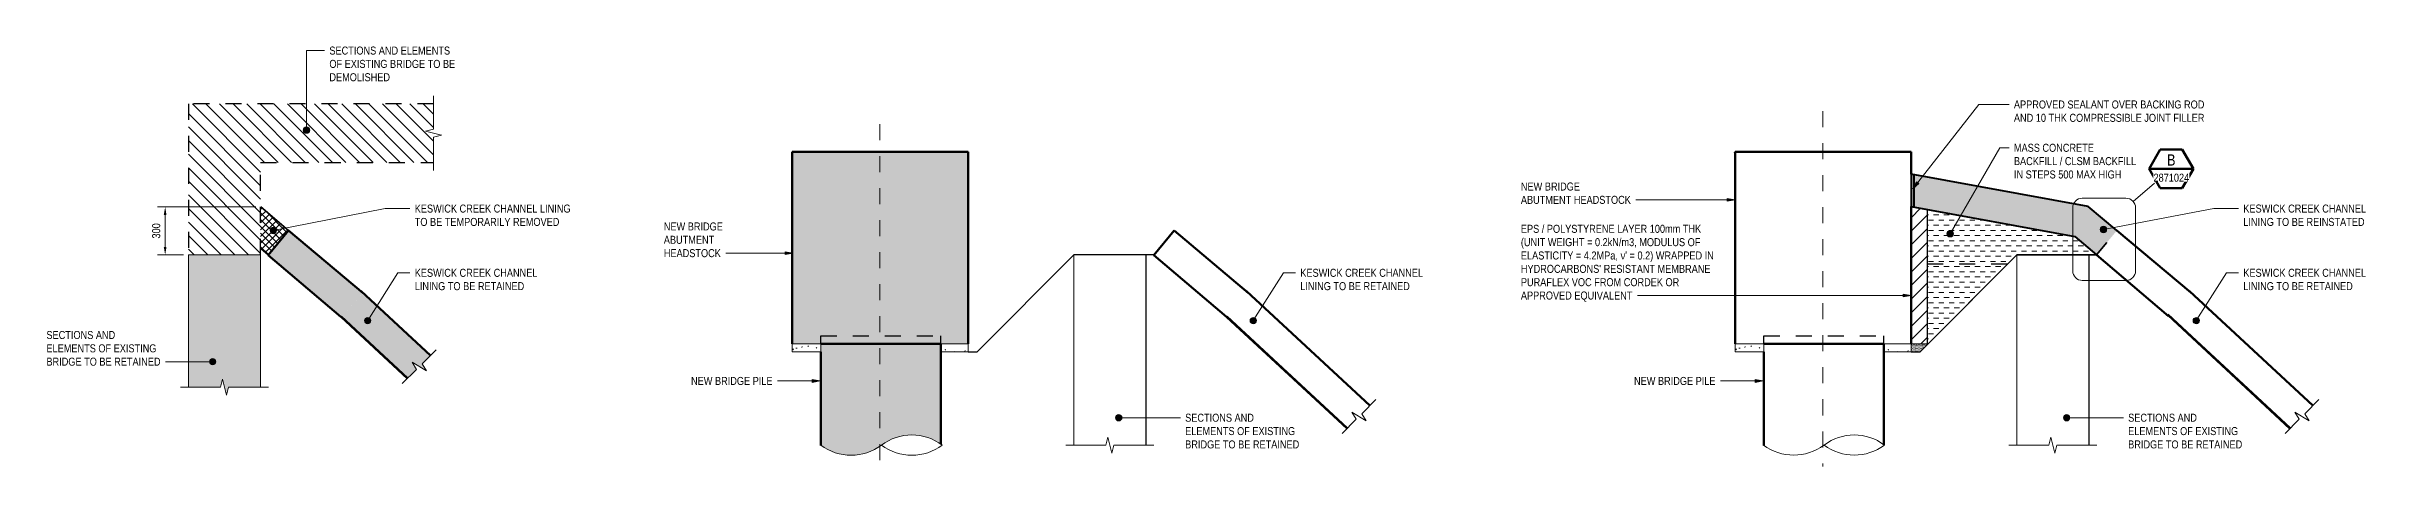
# Model space of a CAD drawing. Header units: metres. Extents: x 577.1 to 621.8, y 1.3 to 21.9.
# Drawn here: x 577.12 to 591.63, y 17.07 to 19.69 of the extents above; entities that cross this region are included whole.
import ezdxf

# ---------------------------------------------------------------- set-up
doc = ezdxf.new("R2010")
doc.units = ezdxf.units.M
doc.linetypes.add('JacobsCenter', pattern=[0.015, 0.009, -0.0015, 0.003, -0.0015])
doc.linetypes.add('JacobsDash', pattern=[0.0045, 0.003, -0.0015])
doc.layers.get('Defpoints').update_dxf_attribs({"color": 41})
for name, color, linetype, lineweight in [('BRIDGE-ABUTMENT-CONC', 7, 'Continuous', 50), ('D-BDGE', 7, 'Continuous', 13), ('D-BDGE-FNDN', 7, 'Continuous', 50), ('D-BDGE-FNDN-PILE-CONC', 7, 'Continuous', 50), ('D-BDGE-FRAMING', 7, 'Continuous', 50), ('D-BDGE-LINE', 7, 'Continuous', 9), ('D-ENHA-GEN-ANNO-SYMB', 7, 'Continuous', 9), ('D-ENHA-TEXT', 7, 'Continuous', 9), ('D-ENHA-TEXT-DIMS', 7, 'Continuous', 9)]:
    doc.layers.add(name, color=color, linetype=linetype, lineweight=lineweight)
doc.layers.add('D-BDGE-INT-WALL', color=7, linetype='Continuous', lineweight=13, true_color=0x8c8cc6)
doc.styles.add('Arial Narrow', font='ARIALN.TTF', dxfattribs={"height": 0.05})
doc.styles.add('Arial Narrow_1', font='ARIALN.TTF', dxfattribs={"height": 0.07})
doc.styles.add('Arial Narrow_2', font='ARIALN.TTF', dxfattribs={"height": 0.05})
doc.dimstyles.new('Dimension_Standard_O__mm_', dxfattribs={"dimscale": 0.3048, "dimtxt": 0.051172, "dimasz": 0.164042, "dimexe": 0.15748, "dimexo": 0.098425, "dimgap": 0.098425, "dimtad": 1, "dimdec": 0, "dimlfac": 1000, "dimzin": 0, "dimdsep": 46, "dimtxsty": 'Arial Narrow', "dimsah": 1, "dimcen": 0.09, "dimaunit": 1, "dimadec": 4, "dimazin": 0, "dimtfac": 1, "dimtdec": 4, "dimtix": 1, "dimtmove": 0, "dimatfit": 3, "dimfxl": 1, "dimtvp": 1, "dimtfill": 1, "dimtolj": 1, "dimtzin": 0, "dimlwd": 18, "dimlwe": 18, "dimarcsym": 2})
pattern_1 = [(0, (585.828593, 18.093), (0.16256, 0.04064), [0.00671, -0.11521, 0.00671, -0.11521, -0.65024]), (0, (585.828593, 18.093), (0.16256, 0.04064), [-0.24384, 0.00671, -0.23713, 0.00671, -0.11521, -0.28448]), (0, (585.828593, 18.093), (0.16256, 0.04064), [-0.6096, 0.00671, -0.07457, 0.00671, -0.19649]), (120, (585.889593, 18.114), (-0.11647527, 0.1204611), [0.00671, -0.11521, 0.00671, -0.76545]), (120, (585.889593, 18.114), (-0.11647527, 0.1204611), [-0.12863, -0.11521, 0.00671, -0.23713, -0.4064]), (120, (585.889593, 18.114), (-0.11647527, 0.1204611), [-0.48768, 0.00671, -0.11521, 0.00671, -0.27777]), (120, (585.889593, 18.114), (-0.11647527, 0.1204611), [-0.61631, -0.07457, 0.00671, -0.19649]), (240, (585.909593, 18.195), (-0.04608473, -0.1611011), [0.00671, -0.11521, 0.00671, -0.76545]), (240, (585.909593, 18.195), (-0.04608473, -0.1611011), [-0.12863, -0.11521, 0.00671, -0.23713, -0.4064]), (240, (585.909593, 18.195), (-0.04608473, -0.1611011), [-0.48768, 0.00671, -0.11521, 0.00671, -0.27777]), (240, (585.909593, 18.195), (-0.04608473, -0.1611011), [-0.61631, -0.07457, 0.00671, -0.19649])]
pattern_2 = [(0, (591.72097, 18.093), (0.16256, 0.04064), [0.00671, -0.11521, 0.00671, -0.11521, -0.65024]), (0, (591.72097, 18.093), (0.16256, 0.04064), [-0.24384, 0.00671, -0.23713, 0.00671, -0.11521, -0.28448]), (0, (591.72097, 18.093), (0.16256, 0.04064), [-0.6096, 0.00671, -0.07457, 0.00671, -0.19649]), (120, (591.78197, 18.114), (-0.11647527, 0.1204611), [0.00671, -0.11521, 0.00671, -0.76545]), (120, (591.78197, 18.114), (-0.11647527, 0.1204611), [-0.12863, -0.11521, 0.00671, -0.23713, -0.4064]), (120, (591.78197, 18.114), (-0.11647527, 0.1204611), [-0.48768, 0.00671, -0.11521, 0.00671, -0.27777]), (120, (591.78197, 18.114), (-0.11647527, 0.1204611), [-0.61631, -0.07457, 0.00671, -0.19649]), (240, (591.80197, 18.195), (-0.04608473, -0.1611011), [0.00671, -0.11521, 0.00671, -0.76545]), (240, (591.80197, 18.195), (-0.04608473, -0.1611011), [-0.12863, -0.11521, 0.00671, -0.23713, -0.4064]), (240, (591.80197, 18.195), (-0.04608473, -0.1611011), [-0.48768, 0.00671, -0.11521, 0.00671, -0.27777]), (240, (591.80197, 18.195), (-0.04608473, -0.1611011), [-0.61631, -0.07457, 0.00671, -0.19649])]

# ---------------------------------------------------------------- blocks, each defined once
blk = doc.blocks.new('Structural Framing 2 - Structural Framing 2-5589929-Detail 0')
at = {"layer": 'D-BDGE-FRAMING', "true_color": 0xc0c0c0}
blk.add_hatch(color=9, dxfattribs=at).paths.add_polyline_path([(579.379, 17.622), (579.434, 17.676), (579.407, 17.721), (579.496, 17.668), (579.469, 17.712), (579.521, 17.764), (579.088, 18.166), (579.087, 18.165), (579.1, 18.153), (578.964, 18.007), (579.345, 17.654)])
at = {"layer": 'D-BDGE-FRAMING'}
for p, q in [((579.088, 18.166), (579.087, 18.165)), ((579.521, 17.764), (579.088, 18.166)), ((579.378, 17.62), (578.963, 18.006)), ((578.964, 18.007), (579.379, 17.622))]:
    blk.add_line(p, q, dxfattribs=at)
blk = doc.blocks.new('CS_DET_BreakLine_ViewScale - CS_Std BreakLine-7429008-Detail 0')
at = {"layer": 'D-BDGE-LINE'}
for p, q in [((579.54, 19.386), (579.54, 19.178)), ((579.54, 19.178), (579.49, 19.166)), ((579.49, 19.166), (579.59, 19.141)), ((579.59, 19.141), (579.54, 19.128)), ((579.54, 19.128), (579.54, 18.92))]:
    blk.add_line(p, q, dxfattribs=at)
blk = doc.blocks.new('CS_DET_BreakLine_ViewScale - CS_Std BreakLine-7428900-Detail 0')
at = {"layer": 'D-BDGE-LINE'}
for p, q in [((578.209, 17.565), (577.959, 17.565)), ((578.221, 17.615), (578.209, 17.565)), ((578.246, 17.515), (578.221, 17.615)), ((578.259, 17.565), (578.246, 17.515)), ((578.509, 17.565), (578.259, 17.565))]:
    blk.add_line(p, q, dxfattribs=at)
blk = doc.blocks.new('CS_DET_BreakLine_ViewScale - CS_Std BreakLine-7429070-Detail 0')
at = {"layer": 'D-BDGE-LINE'}
for p, q in [((579.496, 17.668), (579.407, 17.721)), ((579.407, 17.721), (579.434, 17.676)), ((579.558, 17.8), (579.469, 17.712)), ((579.469, 17.712), (579.496, 17.668)), ((579.434, 17.676), (579.345, 17.588))]:
    blk.add_line(p, q, dxfattribs=at)
blk = doc.blocks.new('01_SFO_FRP_Pile_CastInPlace_CS - CAST-IN-PLACE PILE - 0750-7668704-Detail 0 Copy 1')
at = {"layer": 'D-BDGE-FNDN', "true_color": 0xc0c0c0}
blk.add_hatch(color=9, dxfattribs=at).paths.add_polyline_path([(576.616, 17.14), (576.647, 17.142), (576.675, 17.146), (576.702, 17.152), (576.73, 17.161), (576.756, 17.173), (576.781, 17.187), (576.83, 17.22), (576.855, 17.234), (576.882, 17.246), (576.909, 17.255), (576.938, 17.262), (576.967, 17.266), (576.996, 17.267), (577.025, 17.266), (577.054, 17.262), (577.082, 17.255), (577.111, 17.245), (577.136, 17.234), (577.161, 17.22), (577.178, 17.209), (577.178, 17.831), (577.176, 17.831), (577.165, 17.832), (577.143, 17.833), (577.09, 17.833), (577.018, 17.834), (576.901, 17.835), (576.771, 17.835), (576.645, 17.834), (576.538, 17.834), (576.478, 17.833), (576.441, 17.832), (576.429, 17.831), (576.428, 17.831), (576.428, 17.202), (576.451, 17.186), (576.475, 17.173), (576.502, 17.161), (576.529, 17.152), (576.558, 17.145), (576.588, 17.141), (576.614, 17.14)])
at = {"layer": 'D-BDGE-FNDN-PILE-CONC'}
for p, q in [((576.428, 17.787), (576.428, 17.202)), ((577.178, 17.209), (577.178, 17.832))]:
    blk.add_line(p, q, dxfattribs=at)
blk = doc.blocks.new('Structural Framing 2 - Structural Framing 2-5589929-Detail 0 Copy 1')
at = {"layer": 'D-BDGE-FRAMING', "true_color": 0xc0c0c0}
blk.add_hatch(color=9, dxfattribs=at).paths.add_polyline_path([(579.715, 17.308), (579.717, 17.309), (578.964, 18.007), (578.963, 18.006), (579.684, 17.336)])
at = {"layer": 'D-BDGE-FRAMING'}
for p, q in [((579.088, 18.166), (579.087, 18.165)), ((579.858, 17.451), (579.088, 18.166)), ((579.715, 17.308), (578.963, 18.006)), ((578.964, 18.007), (579.717, 17.309))]:
    blk.add_line(p, q, dxfattribs=at)
blk = doc.blocks.new('CS_DET_BreakLine_ViewScale - CS_Std BreakLine-7428900-Detail 0 Copy 1')
at = {"layer": 'D-BDGE-LINE'}
for p, q in [((578.209, 17.204), (577.959, 17.204)), ((578.221, 17.254), (578.209, 17.204)), ((578.246, 17.154), (578.221, 17.254)), ((578.259, 17.204), (578.246, 17.154)), ((578.509, 17.204), (578.259, 17.204))]:
    blk.add_line(p, q, dxfattribs=at)
blk = doc.blocks.new('CS_DET_BreakLine_ViewScale - CS_Std BreakLine-7429070-Detail 0 Copy 1')
at = {"layer": 'D-BDGE-LINE'}
for p, q in [((579.896, 17.489), (579.808, 17.4)), ((579.772, 17.365), (579.684, 17.277)), ((579.834, 17.356), (579.746, 17.409)), ((579.746, 17.409), (579.772, 17.365)), ((579.808, 17.4), (579.834, 17.356))]:
    blk.add_line(p, q, dxfattribs=at)
blk = doc.blocks.new('CS_DET_Pile-Column_BreakLine - CS_Tubular BreakLine-7429391-Detail 0 Copy 1')
at = {"layer": 'D-BDGE-LINE', "lineweight": 18}
for centre, start, end in [((576.996, 16.952), 52.9573, 127.0427), ((576.616, 17.455), 232.9573, 307.0427), ((576.996, 17.455), 232.9573, 307.0427)]:
    blk.add_arc(centre, 0.315, start, end, dxfattribs=at)
blk = doc.blocks.new('01_SFO_FRP_Pile_CastInPlace_CS - CAST-IN-PLACE PILE - 0750-7668704-Detail 0 Copy 1 Copy 1')
at = {"layer": 'D-BDGE-FNDN-PILE-CONC'}
for p, q in [((576.428, 17.787), (576.428, 17.202)), ((577.178, 17.206), (577.178, 17.832))]:
    blk.add_line(p, q, dxfattribs=at)
blk = doc.blocks.new('Structural Framing 2 - Structural Framing 2-5589929-Detail 0 Copy 1 Copy 1')
at = {"layer": 'D-BDGE-FRAMING'}
for p, q in [((579.858, 17.451), (579.088, 18.166)), ((578.952, 18.019), (579.717, 17.309)), ((578.953, 18.015), (578.952, 18.019)), ((579.715, 17.308), (578.953, 18.015))]:
    blk.add_line(p, q, dxfattribs=at)
blk = doc.blocks.new('CS_DET_BreakLine_ViewScale - CS_Std BreakLine-7428900-Detail 0 Copy 1 Copy 1')
at = {"layer": 'D-BDGE-LINE'}
for p, q in [((578.209, 17.204), (577.959, 17.204)), ((578.221, 17.254), (578.209, 17.204)), ((578.246, 17.154), (578.221, 17.254)), ((578.259, 17.204), (578.246, 17.154)), ((578.509, 17.204), (578.259, 17.204))]:
    blk.add_line(p, q, dxfattribs=at)
blk = doc.blocks.new('CS_DET_BreakLine_ViewScale - CS_Std BreakLine-7429070-Detail 0 Copy 1 Copy 1')
at = {"layer": 'D-BDGE-LINE'}
for p, q in [((579.896, 17.489), (579.808, 17.4)), ((579.772, 17.365), (579.684, 17.277)), ((579.834, 17.356), (579.746, 17.409)), ((579.746, 17.409), (579.772, 17.365)), ((579.808, 17.4), (579.834, 17.356))]:
    blk.add_line(p, q, dxfattribs=at)
blk = doc.blocks.new('CS_DET_Pile-Column_BreakLine - CS_Tubular BreakLine-7452751-Detail 0 Copy 1 Copy 1')
at = {"layer": 'D-BDGE-LINE', "lineweight": 18}
for centre, start, end in [((576.614, 17.454), 232.9573, 307.0427), ((576.992, 16.954), 52.9573, 127.0427), ((576.992, 17.454), 232.9573, 307.0427)]:
    blk.add_arc(centre, 0.313, start, end, dxfattribs=at)
blk = doc.blocks.new('DIMBLOCK1-Detail 0')
at = {"layer": 'D-ENHA-TEXT-DIMS', "color": 0, "lineweight": 18, "transparency": 16777216}
for p, q in [((578.431, 18.692), (577.816, 18.692)), ((577.864, 18.442), (577.864, 18.642)), ((577.979, 18.392), (577.816, 18.392))]:
    blk.add_line(p, q, dxfattribs=at)
at = {"layer": 'D-ENHA-TEXT-DIMS', "color": 0, "transparency": 16777216}
for points in [[(577.855, 18.642), (577.872, 18.642), (577.864, 18.692)], [(577.855, 18.442), (577.872, 18.442), (577.864, 18.392)]]:
    blk.add_solid(points, dxfattribs=at)
at = {"layer": 'Defpoints', "color": 0, "transparency": 16777216}
for p in [(577.864, 18.692), (578.461, 18.692), (578.009, 18.392)]:
    blk.add_point(p, dxfattribs=at)
at = {"layer": 'D-ENHA-TEXT-DIMS', "color": 0, "lineweight": 18, "transparency": 16777216, "insert": (577.808, 18.542), "char_height": 0.05, "width": 0.11404, "attachment_point": 5, "rotation": 90, "style": 'Arial Narrow', "bg_fill": 3, "box_fill_scale": 1.1, "bg_fill_color": 256, "bg_fill_true_color": 13158600, "bg_fill_transparency": 0}
blk.add_mtext('\\A1;300', dxfattribs=at)
blk = doc.blocks.new('Drafting View - SheetRef-4900799-Detail 0 Copy 1 Copy 1')
at = {"layer": 'D-ENHA-GEN-ANNO-SYMB', "lineweight": 50}
for p, q in [((578.904, 19.05), (578.834, 18.93)), ((579.042, 19.05), (578.904, 19.05)), ((579.112, 18.93), (579.042, 19.05)), ((578.834, 18.93), (579.112, 18.93)), ((578.834, 18.93), (578.904, 18.81)), ((579.042, 18.81), (579.112, 18.93)), ((578.904, 18.81), (579.042, 18.81))]:
    blk.add_line(p, q, dxfattribs=at)

msp = doc.modelspace()

# ---------------------------------------------------------------- hatches: boundary and pattern name
at = {"layer": 'BRIDGE-ABUTMENT-CONC', "true_color": 0xc0c0c0}
for points in [[(581.7795, 17.8296), (581.7813, 17.8368), (581.7813, 19.0368), (581.7795, 19.0297), (581.7795, 18.1179)], [(581.7813, 17.8368), (582.8813, 17.8368), (582.8813, 19.0369), (581.7813, 19.0368), (581.7813, 18.1179)], [(587.6719, 17.8296), (587.6736, 17.8368), (587.6736, 19.0368), (587.6719, 19.0297), (587.6719, 17.8368)]]:
    msp.add_hatch(color=9, dxfattribs=at).paths.add_polyline_path(points)
h = msp.add_hatch(color=9, dxfattribs=at)
h.paths.add_polyline_path([(581.7795, 17.8296), (581.7813, 17.8296), (581.7813, 17.8368), (581.7796, 17.83)])
h.paths.add_polyline_path([(582.7112, 17.8297), (582.7114, 17.8297), (582.7114, 17.8368), (581.9614, 17.8368), (581.9614, 17.8311), (581.9627, 17.8314), (581.9742, 17.832), (581.9968, 17.8327), (582.0496, 17.8335), (582.1219, 17.8341), (582.2401, 17.8347), (582.3698, 17.8348), (582.4955, 17.8345), (582.602, 17.8337), (582.6614, 17.8329), (582.6987, 17.832), (582.7099, 17.8314), (582.7112, 17.8311)])
h = msp.add_hatch(color=9, dxfattribs=at)
h.paths.add_polyline_path([(587.6719, 17.8296), (587.6737, 17.8296), (587.6736, 17.8368)])
h.paths.add_polyline_path([(588.6036, 17.8297), (588.6037, 17.8297), (588.6037, 17.8368), (587.8537, 17.8368), (587.8537, 17.8311), (587.8551, 17.8314), (587.8667, 17.832), (587.8892, 17.8327), (587.942, 17.8335), (588.0144, 17.8341), (588.1326, 17.8347), (588.2623, 17.8348), (588.388, 17.8345), (588.4945, 17.8337), (588.5539, 17.8329), (588.5911, 17.832), (588.6023, 17.8314), (588.6036, 17.8311)])
at = {"layer": 'D-BDGE-LINE'}
h = msp.add_hatch(dxfattribs=at)
h.set_pattern_fill('FP_2', color=256, style=0, pattern_type=2)
h.set_pattern_definition([(135, (580.295, 18.093), (-0.0424264, -0.0424264), [])])
h.paths.add_polyline_path([(578.0086, 18.3915), (578.4604, 18.3915), (578.4604, 18.9702), (579.5401, 18.9702), (579.5401, 19.1281), (579.5901, 19.1406), (579.4901, 19.1656), (579.5401, 19.1781), (579.5401, 19.3359), (578.0086, 19.3359)])
at = {"layer": 'D-BDGE-LINE', "true_color": 0xc0c0c0}
for points in [[(589.9319, 18.3923), (590.0598, 18.5447), (589.8808, 18.6949), (588.7736, 18.8973), (588.7736, 18.694), (589.797, 18.5069), (589.896, 18.4228)], [(578.9618, 18.0048), (579.1002, 18.1534), (578.6345, 18.5442), (578.5072, 18.3912)], [(578.2461, 17.5147), (578.2586, 17.5647), (578.4586, 17.5647), (578.4586, 18.3915), (578.0086, 18.3915), (578.0086, 17.5647), (578.2086, 17.5647), (578.2211, 17.6147), (578.2336, 17.5647)]]:
    msp.add_hatch(color=9, dxfattribs=at).paths.add_polyline_path(points)
at = {"layer": 'D-BDGE-LINE', "true_color": 0x888888}
h = msp.add_hatch(dxfattribs=at)
h.set_pattern_fill('FP_1', color=252, style=0, pattern_type=2)
h.set_pattern_definition([(45, (580.295, 18.093), (-0.0212132, 0.0212132), []), (135, (580.295, 18.093), (-0.0212132, -0.0212132), [])])
h.paths.add_polyline_path([(578.5067, 18.3919), (578.6354, 18.5453), (578.4604, 18.6921), (578.4604, 18.4319)])
at = {"layer": 'D-BDGE-LINE'}
h = msp.add_hatch(dxfattribs=at)
h.set_pattern_fill('FP_4', color=256, style=0, pattern_type=2)
h.set_pattern_definition([(45, (591.72097, 18.093), (-0.0424264, 0.0424264), [])])
h.paths.add_polyline_path([(588.8735, 17.837), (588.8735, 18.6757), (588.7735, 18.694), (588.7736, 17.837), (588.8257, 17.837)])
h = msp.add_hatch(dxfattribs=at)
h.set_pattern_fill('FP_5', color=256, style=0, pattern_type=2)
h.set_pattern_definition([(0, (591.720968, 18.093), (0.03226, 0.03226), [0.03226, -0.03226])])
h.paths.add_polyline_path([(588.8735, 17.837), (588.8795, 17.837), (589.4346, 18.3921), (589.9319, 18.3923), (589.797, 18.5069), (588.8735, 18.6757), (588.8735, 18.0189)])
h = msp.add_hatch(dxfattribs=at)
h.set_pattern_fill('FP_3', color=256, style=0, pattern_type=2)
h.set_pattern_definition(pattern_1)
h.paths.add_polyline_path([(581.9614, 17.787), (581.9614, 17.837), (581.7813, 17.837), (581.7813, 17.787)])
h = msp.add_hatch(dxfattribs=at)
h.set_pattern_fill('FP_3', color=256, style=0, pattern_type=2)
h.set_pattern_definition(pattern_1)
h.paths.add_polyline_path([(582.8812, 17.787), (582.8812, 17.837), (582.7114, 17.837), (582.7114, 17.787)])
h = msp.add_hatch(dxfattribs=at)
h.set_pattern_fill('FP_3', color=256, style=0, pattern_type=2)
h.set_pattern_definition(pattern_2)
h.paths.add_polyline_path([(587.8536, 17.787), (587.8537, 17.787), (587.8537, 17.837), (587.6737, 17.8368), (587.6737, 17.787)])
h = msp.add_hatch(dxfattribs=at)
h.set_pattern_fill('FP_3', color=256, style=0, pattern_type=2)
h.set_pattern_definition(pattern_2)
h.paths.add_polyline_path([(588.7735, 17.787), (588.7735, 17.837), (588.6037, 17.8368), (588.6037, 17.787)])
h = msp.add_hatch(dxfattribs=at)
h.set_pattern_fill('FP_6', color=256, style=0, pattern_type=2)
h.set_pattern_definition([(0, (591.720968, 18.093), (0.00397, 0.00794), [0.00067, -0.00727])])
h.paths.add_polyline_path([(588.8295, 17.787), (588.8795, 17.837), (588.7736, 17.8368), (588.7735, 17.8364), (588.7736, 17.787), (588.8257, 17.787)])
at = {"layer": 'D-ENHA-TEXT'}
h = msp.add_hatch(color=256, dxfattribs=at)
edge = h.paths.add_edge_path()
edge.add_arc((578.7467, 19.1717), 0.02, 0, 360)
for points in [[(587.6742, 18.7361), (587.6242, 18.7449), (587.6242, 18.7273)], [(588.7835, 18.8044), (588.8213, 18.8384), (588.8074, 18.8492)], [(581.7874, 18.4031), (581.7374, 18.4119), (581.7374, 18.3943)], [(588.773, 18.1383), (588.723, 18.1472), (588.723, 18.1295)], [(581.9576, 17.6046), (581.9076, 17.6135), (581.9076, 17.5958)], [(587.8499, 17.6046), (587.7999, 17.6135), (587.7999, 17.5958)]]:
    msp.add_hatch(color=256, dxfattribs=at).paths.add_polyline_path(points)
h = msp.add_hatch(color=256, dxfattribs=at)
edge = h.paths.add_edge_path()
edge.add_arc((578.5396, 18.5447), 0.02, 0, 360)
h = msp.add_hatch(color=256, dxfattribs=at)
edge = h.paths.add_edge_path()
edge.add_arc((589.0175, 18.5241), 0.02, 0, 360)
h = msp.add_hatch(color=256, dxfattribs=at)
edge = h.paths.add_edge_path()
edge.add_arc((589.9754, 18.5507), 0.02, 0, 360)
h = msp.add_hatch(color=256, dxfattribs=at)
edge = h.paths.add_edge_path()
edge.add_arc((579.1294, 17.9812), 0.02, 0, 360)
h = msp.add_hatch(color=256, dxfattribs=at)
edge = h.paths.add_edge_path()
edge.add_arc((584.6629, 17.9812), 0.02, 0, 360)
h = msp.add_hatch(color=256, dxfattribs=at)
edge = h.paths.add_edge_path()
edge.add_arc((590.5553, 17.9812), 0.02, 0, 360)
h = msp.add_hatch(color=256, dxfattribs=at)
edge = h.paths.add_edge_path()
edge.add_arc((578.1608, 17.725), 0.02, 0, 360)
h = msp.add_hatch(color=256, dxfattribs=at)
edge = h.paths.add_edge_path()
edge.add_arc((583.8222, 17.3748), 0.02, 0, 360)
h = msp.add_hatch(color=256, dxfattribs=at)
edge = h.paths.add_edge_path()
edge.add_arc((589.7454, 17.3748), 0.02, 0, 360)

# ---------------------------------------------------------------- linework, layer by layer
at = {"layer": 'BRIDGE-ABUTMENT-CONC'}
for p, q in [((582.8813, 19.0369), (581.7813, 19.0368)), ((581.7813, 19.0368), (581.7813, 17.8368)), ((582.8813, 17.8368), (582.8813, 19.0369)), ((587.6736, 19.0368), (587.6719, 19.0297)), ((588.7736, 19.0369), (587.6736, 19.0368)), ((587.6736, 19.0368), (587.6736, 17.8368)), ((588.7736, 18.8973), (588.7736, 19.0369)), ((588.7736, 17.8368), (588.7736, 18.694)), ((581.9614, 17.8368), (582.7114, 17.8368)), ((587.8537, 17.8368), (588.6037, 17.8368))]:
    msp.add_line(p, q, dxfattribs=at)
at = {"layer": 'D-BDGE', "linetype": 'JacobsDash', "lineweight": 25}
for p, q in [((579.5401, 19.3359), (578.0086, 19.3359)), ((578.0086, 19.3359), (578.0086, 18.3915)), ((578.4604, 18.3915), (578.4604, 18.9702)), ((578.4604, 18.9702), (579.5401, 18.9702)), ((578.4586, 18.3915), (578.4604, 18.3915)), ((588.8735, 18.3364), (589.3788, 18.3364)), ((581.9614, 17.8371), (581.9614, 17.8871)), ((581.9614, 17.8871), (582.7114, 17.8871)), ((582.7114, 17.8371), (582.7114, 17.8871)), ((587.8537, 17.8371), (587.8537, 17.8871)), ((587.8537, 17.8871), (588.6037, 17.8871)), ((588.6037, 17.8371), (588.6037, 17.8871))]:
    msp.add_line(p, q, dxfattribs=at)
at = {"layer": 'D-BDGE', "linetype": 'JacobsCenter', "lineweight": 18}
for p, q in [((582.3295, 19.2097), (582.3295, 17.0697)), ((588.2219, 19.2897), (588.2219, 17.0697))]:
    msp.add_line(p, q, dxfattribs=at)
at = {"layer": 'D-BDGE', "lineweight": 40}
for p, q in [((589.8808, 18.6949), (588.7736, 18.8973)), ((588.7736, 18.8973), (588.7736, 18.694)), ((588.7936, 18.6903), (588.7936, 18.8936)), ((588.7736, 18.694), (589.797, 18.5069)), ((590.0598, 18.5447), (589.8808, 18.6949)), ((589.797, 18.5069), (589.9319, 18.3923))]:
    msp.add_line(p, q, dxfattribs=at)
at = {"layer": 'D-BDGE', "lineweight": 35}
for p, q in [((578.6354, 18.5453), (578.4611, 18.6915)), ((578.4611, 18.4314), (578.5067, 18.3919))]:
    msp.add_line(p, q, dxfattribs=at)
at = {"layer": 'D-BDGE', "lineweight": 9}
for p, q in [((588.7735, 18.694), (588.7735, 17.837)), ((588.8735, 18.6757), (588.7735, 18.694)), ((588.8735, 17.837), (588.8735, 18.6757)), ((588.7735, 17.837), (588.8735, 17.837))]:
    msp.add_line(p, q, dxfattribs=at)
at = {"layer": 'D-BDGE', "lineweight": 25}
for p, q in [((589.797, 18.5069), (588.8735, 18.6757)), ((588.8735, 18.6757), (588.8735, 17.837)), ((578.5064, 18.3915), (578.6354, 18.5453)), ((584.0411, 18.3915), (584.169, 18.5453)), ((589.9319, 18.3923), (589.797, 18.5069)), ((583.5416, 18.3915), (582.9371, 17.787)), ((584.0411, 18.3915), (583.5416, 18.3915)), ((589.4346, 18.3921), (588.8295, 17.787)), ((588.8795, 17.837), (589.4346, 18.3921)), ((589.4346, 18.3921), (589.9319, 18.3923)), ((589.9319, 18.3923), (589.4346, 18.3921)), ((582.8812, 17.787), (582.9371, 17.787)), ((588.7735, 17.787), (588.8295, 17.787)), ((588.8735, 17.837), (588.8795, 17.837))]:
    msp.add_line(p, q, dxfattribs=at)
at = {"layer": 'D-BDGE', "lineweight": 50}
for p, q in [((578.6345, 18.5442), (578.5072, 18.3912)), ((579.1002, 18.1534), (578.6345, 18.5442)), ((584.1681, 18.5442), (584.0408, 18.3912)), ((584.6338, 18.1534), (584.1681, 18.5442)), ((590.5208, 18.1579), (590.0598, 18.5447)), ((578.5072, 18.3912), (578.9618, 18.0048)), ((584.0408, 18.3912), (584.4954, 18.0048)), ((589.9319, 18.3923), (590.3824, 18.0093))]:
    msp.add_line(p, q, dxfattribs=at)
at = {"layer": 'D-BDGE', "color": 8, "lineweight": 18, "true_color": 0x808080}
for p, q in [((578.6354, 18.5453), (579.084, 18.1689)), ((584.169, 18.5453), (584.6175, 18.1689))]:
    msp.add_line(p, q, dxfattribs=at)
at = {"layer": 'D-BDGE', "linetype": 'JacobsDash', "lineweight": 35}
msp.add_line((589.9319, 18.3923), (590.0598, 18.5447), dxfattribs=at)
at = {"layer": 'D-BDGE', "lineweight": 18}
for p, q in [((578.4586, 18.3915), (578.0086, 18.3915)), ((578.0086, 18.3915), (578.0086, 17.5647)), ((578.4586, 17.5647), (578.4586, 18.3915)), ((581.9614, 17.837), (581.7813, 17.837)), ((581.7813, 17.837), (581.7813, 17.787)), ((581.7813, 17.787), (581.9614, 17.787)), ((581.9614, 17.787), (581.9614, 17.837)), ((582.8812, 17.837), (582.7114, 17.837)), ((582.7114, 17.837), (582.7114, 17.787)), ((582.7114, 17.787), (582.8812, 17.787)), ((582.8812, 17.787), (582.8812, 17.837)), ((587.8537, 17.837), (587.6737, 17.837)), ((587.6737, 17.837), (587.6737, 17.787)), ((587.6737, 17.787), (587.8537, 17.787)), ((587.8537, 17.787), (587.8537, 17.837)), ((588.7735, 17.837), (588.6037, 17.837)), ((588.6037, 17.837), (588.6037, 17.787)), ((588.6037, 17.787), (588.7735, 17.787)), ((588.7735, 17.787), (588.7735, 17.837)), ((588.8795, 17.837), (588.7735, 17.837)), ((588.7735, 17.837), (588.7735, 17.787)), ((588.7735, 17.787), (588.8295, 17.787)), ((588.8295, 17.787), (588.8795, 17.837))]:
    msp.add_line(p, q, dxfattribs=at)
at = {"layer": 'D-BDGE-INT-WALL'}
for p, q in [((578.4598, 18.3915), (578.4598, 17.5647)), ((589.8858, 18.3922), (589.8858, 17.2037))]:
    msp.add_line(p, q, dxfattribs=at)
at = {"layer": 'D-BDGE-INT-WALL', "color": 7, "lineweight": 18}
for p, q in [((583.5422, 18.3922), (583.5422, 17.2037)), ((583.9922, 17.2037), (583.9922, 18.3922)), ((589.4346, 18.3922), (589.4346, 17.2037)), ((589.8846, 17.2037), (589.8846, 18.3922))]:
    msp.add_line(p, q, dxfattribs=at)
at = {"layer": 'D-BDGE-INT-WALL', "color": 7}
msp.add_line((583.9934, 18.3922), (583.9934, 17.2037), dxfattribs=at)
at = {"layer": 'D-ENHA-GEN-ANNO-SYMB', "lineweight": 18}
for p, q in [((590.116, 18.7463), (589.8433, 18.7463)), ((589.7833, 18.6863), (589.7833, 18.2926)), ((590.176, 18.2926), (590.176, 18.6863)), ((589.8433, 18.2326), (590.116, 18.2326))]:
    msp.add_line(p, q, dxfattribs=at)
for centre, start, end in [((589.8433, 18.6863), 90, 180), ((590.116, 18.6863), 0, 90), ((589.8433, 18.2926), 180, 270), ((590.116, 18.2926), 270, 0)]:
    msp.add_arc(centre, 0.06, start, end, dxfattribs=at)
at = {"layer": 'D-ENHA-TEXT'}
for p, q in [((578.7467, 19.6687), (578.8599, 19.6687)), ((578.7467, 19.1717), (578.7467, 19.6687)), ((588.7835, 18.8044), (589.1964, 19.3319)), ((589.1964, 19.3319), (589.386, 19.3319)), ((589.0175, 18.5241), (589.327, 19.0614)), ((589.327, 19.0614), (589.386, 19.0614)), ((587.0634, 18.7361), (587.0543, 18.7361)), ((587.6742, 18.7361), (587.0634, 18.7361)), ((587.6742, 18.7361), (587.6242, 18.7449)), ((587.6242, 18.7449), (587.6242, 18.7273)), ((587.6242, 18.7273), (587.6742, 18.7361)), ((588.8074, 18.8492), (588.7835, 18.8044)), ((588.7835, 18.8044), (588.8213, 18.8384)), ((588.8213, 18.8384), (588.8074, 18.8492)), ((578.5396, 18.5447), (579.2383, 18.6815)), ((579.2383, 18.6815), (579.3933, 18.6815)), ((589.9754, 18.5507), (590.6642, 18.6815)), ((590.6642, 18.6815), (590.8193, 18.6815)), ((581.5826, 18.4031), (581.3669, 18.4031)), ((581.7874, 18.4031), (581.5826, 18.4031)), ((581.7874, 18.4031), (581.7374, 18.4119)), ((581.7374, 18.4119), (581.7374, 18.3943)), ((581.7374, 18.3943), (581.7874, 18.4031)), ((579.1294, 17.9812), (579.3186, 18.2802)), ((579.3186, 18.2802), (579.3933, 18.2802)), ((584.6629, 17.9812), (584.8521, 18.2802)), ((584.8521, 18.2802), (584.9269, 18.2802)), ((587.5703, 18.1383), (587.0636, 18.1383)), ((588.773, 18.1383), (587.5703, 18.1383)), ((588.773, 18.1383), (588.723, 18.1472)), ((588.723, 18.1472), (588.723, 18.1295)), ((588.723, 18.1295), (588.773, 18.1383)), ((590.5553, 17.9812), (590.7445, 18.2802)), ((590.7445, 18.2802), (590.8193, 18.2802)), ((577.8839, 17.725), (577.8663, 17.725)), ((578.1608, 17.725), (577.8839, 17.725)), ((581.6905, 17.6046), (581.6892, 17.6046)), ((581.9576, 17.6046), (581.6905, 17.6046)), ((581.9576, 17.6046), (581.9076, 17.6135)), ((581.9076, 17.6135), (581.9076, 17.5958)), ((581.9076, 17.5958), (581.9576, 17.6046)), ((587.5828, 17.6046), (587.5816, 17.6046)), ((587.8499, 17.6046), (587.5828, 17.6046)), ((587.8499, 17.6046), (587.7999, 17.6135)), ((587.7999, 17.6135), (587.7999, 17.5958)), ((587.7999, 17.5958), (587.8499, 17.6046)), ((583.8222, 17.3748), (584.2074, 17.3748)), ((589.7454, 17.3748), (590.0998, 17.3748))]:
    msp.add_line(p, q, dxfattribs=at)
for centre in [(578.7467, 19.1717), (578.5396, 18.5447), (589.0175, 18.5241), (589.9754, 18.5507), (579.1294, 17.9812), (584.6629, 17.9812), (590.5553, 17.9812), (578.1608, 17.725), (583.8222, 17.3748), (589.7454, 17.3748)]:
    msp.add_circle(centre, 0.02, dxfattribs=at)

# ---------------------------------------------------------------- block references
at = {"layer": 'D-BDGE-FNDN-PILE-CONC'}
for name, p in [('01_SFO_FRP_Pile_CastInPlace_CS - CAST-IN-PLACE PILE - 0750-7668704-Detail 0 Copy 1', (5.5336, 0)), ('01_SFO_FRP_Pile_CastInPlace_CS - CAST-IN-PLACE PILE - 0750-7668704-Detail 0 Copy 1 Copy 1', (11.426, 0))]:
    msp.add_blockref(name, p, dxfattribs=at)
at = {"layer": 'D-BDGE-FRAMING'}
for name, p in [('Structural Framing 2 - Structural Framing 2-5589929-Detail 0', (0, 0)), ('Structural Framing 2 - Structural Framing 2-5589929-Detail 0 Copy 1', (5.5336, 0)), ('Structural Framing 2 - Structural Framing 2-5589929-Detail 0 Copy 1 Copy 1', (11.426, 0))]:
    msp.add_blockref(name, p, dxfattribs=at)
at = {"layer": 'D-BDGE-LINE'}
for name, p in [('CS_DET_BreakLine_ViewScale - CS_Std BreakLine-7429008-Detail 0', (0, 0)), ('CS_DET_BreakLine_ViewScale - CS_Std BreakLine-7429070-Detail 0', (0, 0)), ('CS_DET_BreakLine_ViewScale - CS_Std BreakLine-7428900-Detail 0', (0, 0)), ('CS_DET_BreakLine_ViewScale - CS_Std BreakLine-7429070-Detail 0 Copy 1', (5.5336, 0)), ('CS_DET_BreakLine_ViewScale - CS_Std BreakLine-7429070-Detail 0 Copy 1 Copy 1', (11.426, 0)), ('CS_DET_Pile-Column_BreakLine - CS_Tubular BreakLine-7429391-Detail 0 Copy 1', (5.5336, 0)), ('CS_DET_Pile-Column_BreakLine - CS_Tubular BreakLine-7452751-Detail 0 Copy 1 Copy 1', (11.426, 0)), ('CS_DET_BreakLine_ViewScale - CS_Std BreakLine-7428900-Detail 0 Copy 1', (5.5336, 0)), ('CS_DET_BreakLine_ViewScale - CS_Std BreakLine-7428900-Detail 0 Copy 1 Copy 1', (11.426, 0))]:
    msp.add_blockref(name, p, dxfattribs=at)
at = {"layer": 'D-ENHA-GEN-ANNO-SYMB', "lineweight": 50}
msp.add_blockref('Drafting View - SheetRef-4900799-Detail 0 Copy 1 Copy 1', (11.426, 0), dxfattribs=at)

# ---------------------------------------------------------------- texts
at = {"layer": 'D-ENHA-TEXT', "char_height": 0.05, "attachment_point": 1, "style": 'Arial Narrow', "bg_fill": 3, "box_fill_scale": 1, "bg_fill_color": 256, "bg_fill_true_color": 13158600, "bg_fill_transparency": 0}
for s, insert in [('NEW BRIDGE ', (586.3351, 18.8444)), ('NEW BRIDGE ', (580.9797, 18.5948)), ('EPS / POLYSTYRENE LAYER 100mm THK', (586.3351, 18.5801)), ('SECTIONS AND ', (577.1219, 17.9167))]:
    msp.add_mtext(s, dxfattribs=dict(at, insert=insert))

# ---------------------------------------------------------------- next in the draw order: texts
at = {"layer": 'D-ENHA-GEN-ANNO-SYMB', "insert": (590.3721, 19.0203), "char_height": 0.07, "attachment_point": 1, "style": 'Arial Narrow_1', "bg_fill": 3, "box_fill_scale": 1, "bg_fill_color": 256, "bg_fill_transparency": 0}
msp.add_mtext('B', dxfattribs=at)
at = {"layer": 'D-ENHA-TEXT', "char_height": 0.05, "attachment_point": 1, "style": 'Arial Narrow', "bg_fill": 3, "box_fill_scale": 1, "bg_fill_color": 256, "bg_fill_true_color": 13158600, "bg_fill_transparency": 0}
for s, insert in [('SECTIONS AND ELEMENTS ', (578.8899, 19.6937)), ('APPROVED SEALANT OVER BACKING ROD ', (589.416, 19.3569)), ('MASS CONCRETE ', (589.416, 19.0864)), ('ABUTMENT HEADSTOCK', (586.3351, 18.7611)), ('KESWICK CREEK CHANNEL LINING ', (579.4233, 18.7065)), ('KESWICK CREEK CHANNEL ', (590.8493, 18.7065)), ('ABUTMENT ', (580.9797, 18.5114)), ('(UNIT WEIGHT = 0.2kN/m3, MODULUS OF', (586.3351, 18.4967)), ('KESWICK CREEK CHANNEL ', (579.4233, 18.3052)), ('KESWICK CREEK CHANNEL ', (584.9569, 18.3052)), ('KESWICK CREEK CHANNEL ', (590.8493, 18.3052)), ('ELEMENTS OF EXISTING ', (577.1219, 17.8333)), ('NEW BRIDGE PILE', (581.1499, 17.6296)), ('NEW BRIDGE PILE', (587.0422, 17.6296)), ('SECTIONS AND ', (584.2374, 17.3998)), ('SECTIONS AND ', (590.1298, 17.3998))]:
    msp.add_mtext(s, dxfattribs=dict(at, insert=insert))

# ---------------------------------------------------------------- next in the draw order: dimensions: what is measured, and where the dimension line sits
at = {"layer": 'D-ENHA-TEXT-DIMS', "lineweight": 18}
dim = msp.add_linear_dim(base=(577.8638, 18.6915), p1=(578.0086, 18.3915), p2=(578.4611, 18.6915), angle=90, dimstyle='Dimension_Standard_O__mm_', override={"dimpost": '<>', "dimfxl": 0.542915}, dxfattribs=at)
dim.commit()
dim.dimension.update_dxf_attribs({"geometry": 'DIMBLOCK1-Detail 0', "text_midpoint": (577.8082, 18.5415)})

# ---------------------------------------------------------------- next in the draw order: texts
at = {"layer": 'D-ENHA-GEN-ANNO-SYMB', "insert": (590.2881, 18.8995), "char_height": 0.05, "attachment_point": 1, "style": 'Arial Narrow', "bg_fill": 3, "box_fill_scale": 1, "bg_fill_color": 256, "bg_fill_true_color": 13158600, "bg_fill_transparency": 0}
msp.add_mtext('2871024', dxfattribs=at)
at = {"layer": 'D-ENHA-TEXT', "char_height": 0.05, "attachment_point": 1, "style": 'Arial Narrow', "bg_fill": 3, "box_fill_scale": 1, "bg_fill_color": 256, "bg_fill_true_color": 13158600, "bg_fill_transparency": 0}
for s, insert in [('OF EXISTING BRIDGE TO BE ', (578.8899, 19.6104)), ('AND 10 THK COMPRESSIBLE JOINT FILLER', (589.416, 19.2736)), ('BACKFILL / CLSM BACKFILL', (589.416, 19.0031)), ('TO BE TEMPORARILY REMOVED', (579.4233, 18.6231)), ('LINING TO BE REINSTATED', (590.8493, 18.6231)), ('HEADSTOCK', (580.9797, 18.4281)), ('ELASTICITY = 4.2MPa, ', (586.3351, 18.4134)), ('LINING TO BE RETAINED', (579.4233, 18.2218)), ('LINING TO BE RETAINED', (584.9569, 18.2218)), ('LINING TO BE RETAINED', (590.8493, 18.2218)), ('BRIDGE TO BE RETAINED', (577.1219, 17.75)), ('ELEMENTS OF EXISTING ', (584.2374, 17.3164)), ('ELEMENTS OF EXISTING ', (590.1298, 17.3164))]:
    msp.add_mtext(s, dxfattribs=dict(at, insert=insert))

# ---------------------------------------------------------------- next in the draw order: linework, layer by layer
at = {"layer": 'D-ENHA-GEN-ANNO-SYMB', "lineweight": 18}
msp.add_line((590.1614, 18.7255), (590.2941, 18.8399), dxfattribs=at)

# ---------------------------------------------------------------- next in the draw order: texts
at = {"layer": 'D-ENHA-TEXT', "char_height": 0.05, "attachment_point": 1, "bg_fill": 3, "box_fill_scale": 1, "bg_fill_color": 256, "bg_fill_true_color": 13158600, "bg_fill_transparency": 0}
for s, insert, style in [('DEMOLISHED', (578.8899, 19.5271), 'Arial Narrow'), ('IN STEPS 500 MAX HIGH', (589.416, 18.9197), 'Arial Narrow'), ('\\fArial Narrow|b0|i0|c161|p34|;ν', (586.9582, 18.4134), 'Arial Narrow_2'), ('BRIDGE TO BE RETAINED', (584.2374, 17.2331), 'Arial Narrow'), ('BRIDGE TO BE RETAINED', (590.1298, 17.2331), 'Arial Narrow')]:
    msp.add_mtext(s, dxfattribs=dict(at, insert=insert, style=style))

# ---------------------------------------------------------------- next in the draw order: texts
at = {"layer": 'D-ENHA-TEXT', "insert": (586.9873, 18.4134), "char_height": 0.05, "attachment_point": 1, "style": 'Arial Narrow', "bg_fill": 3, "box_fill_scale": 1, "bg_fill_color": 256, "bg_fill_true_color": 13158600, "bg_fill_transparency": 0}
msp.add_mtext("' = 0.2) WRAPPED IN", dxfattribs=at)

# ---------------------------------------------------------------- next in the draw order: texts
at = {"layer": 'D-ENHA-TEXT', "insert": (586.3351, 18.33), "char_height": 0.05, "attachment_point": 1, "style": 'Arial Narrow', "bg_fill": 3, "box_fill_scale": 1, "bg_fill_color": 256, "bg_fill_true_color": 13158600, "bg_fill_transparency": 0}
msp.add_mtext("HYDROCARBONS' RESISTANT MEMBRANE", dxfattribs=at)

# ---------------------------------------------------------------- next in the draw order: texts
at = {"layer": 'D-ENHA-TEXT', "insert": (586.3351, 18.2467), "char_height": 0.05, "attachment_point": 1, "style": 'Arial Narrow', "bg_fill": 3, "box_fill_scale": 1, "bg_fill_color": 256, "bg_fill_true_color": 13158600, "bg_fill_transparency": 0}
msp.add_mtext('PURAFLEX VOC FROM CORDEK OR', dxfattribs=at)

# ---------------------------------------------------------------- next in the draw order: texts
at = {"layer": 'D-ENHA-TEXT', "insert": (586.3351, 18.1633), "char_height": 0.05, "attachment_point": 1, "style": 'Arial Narrow', "bg_fill": 3, "box_fill_scale": 1, "bg_fill_color": 256, "bg_fill_true_color": 13158600, "bg_fill_transparency": 0}
msp.add_mtext('APPROVED EQUIVALENT', dxfattribs=at)

doc.saveas('drawing.dxf')
